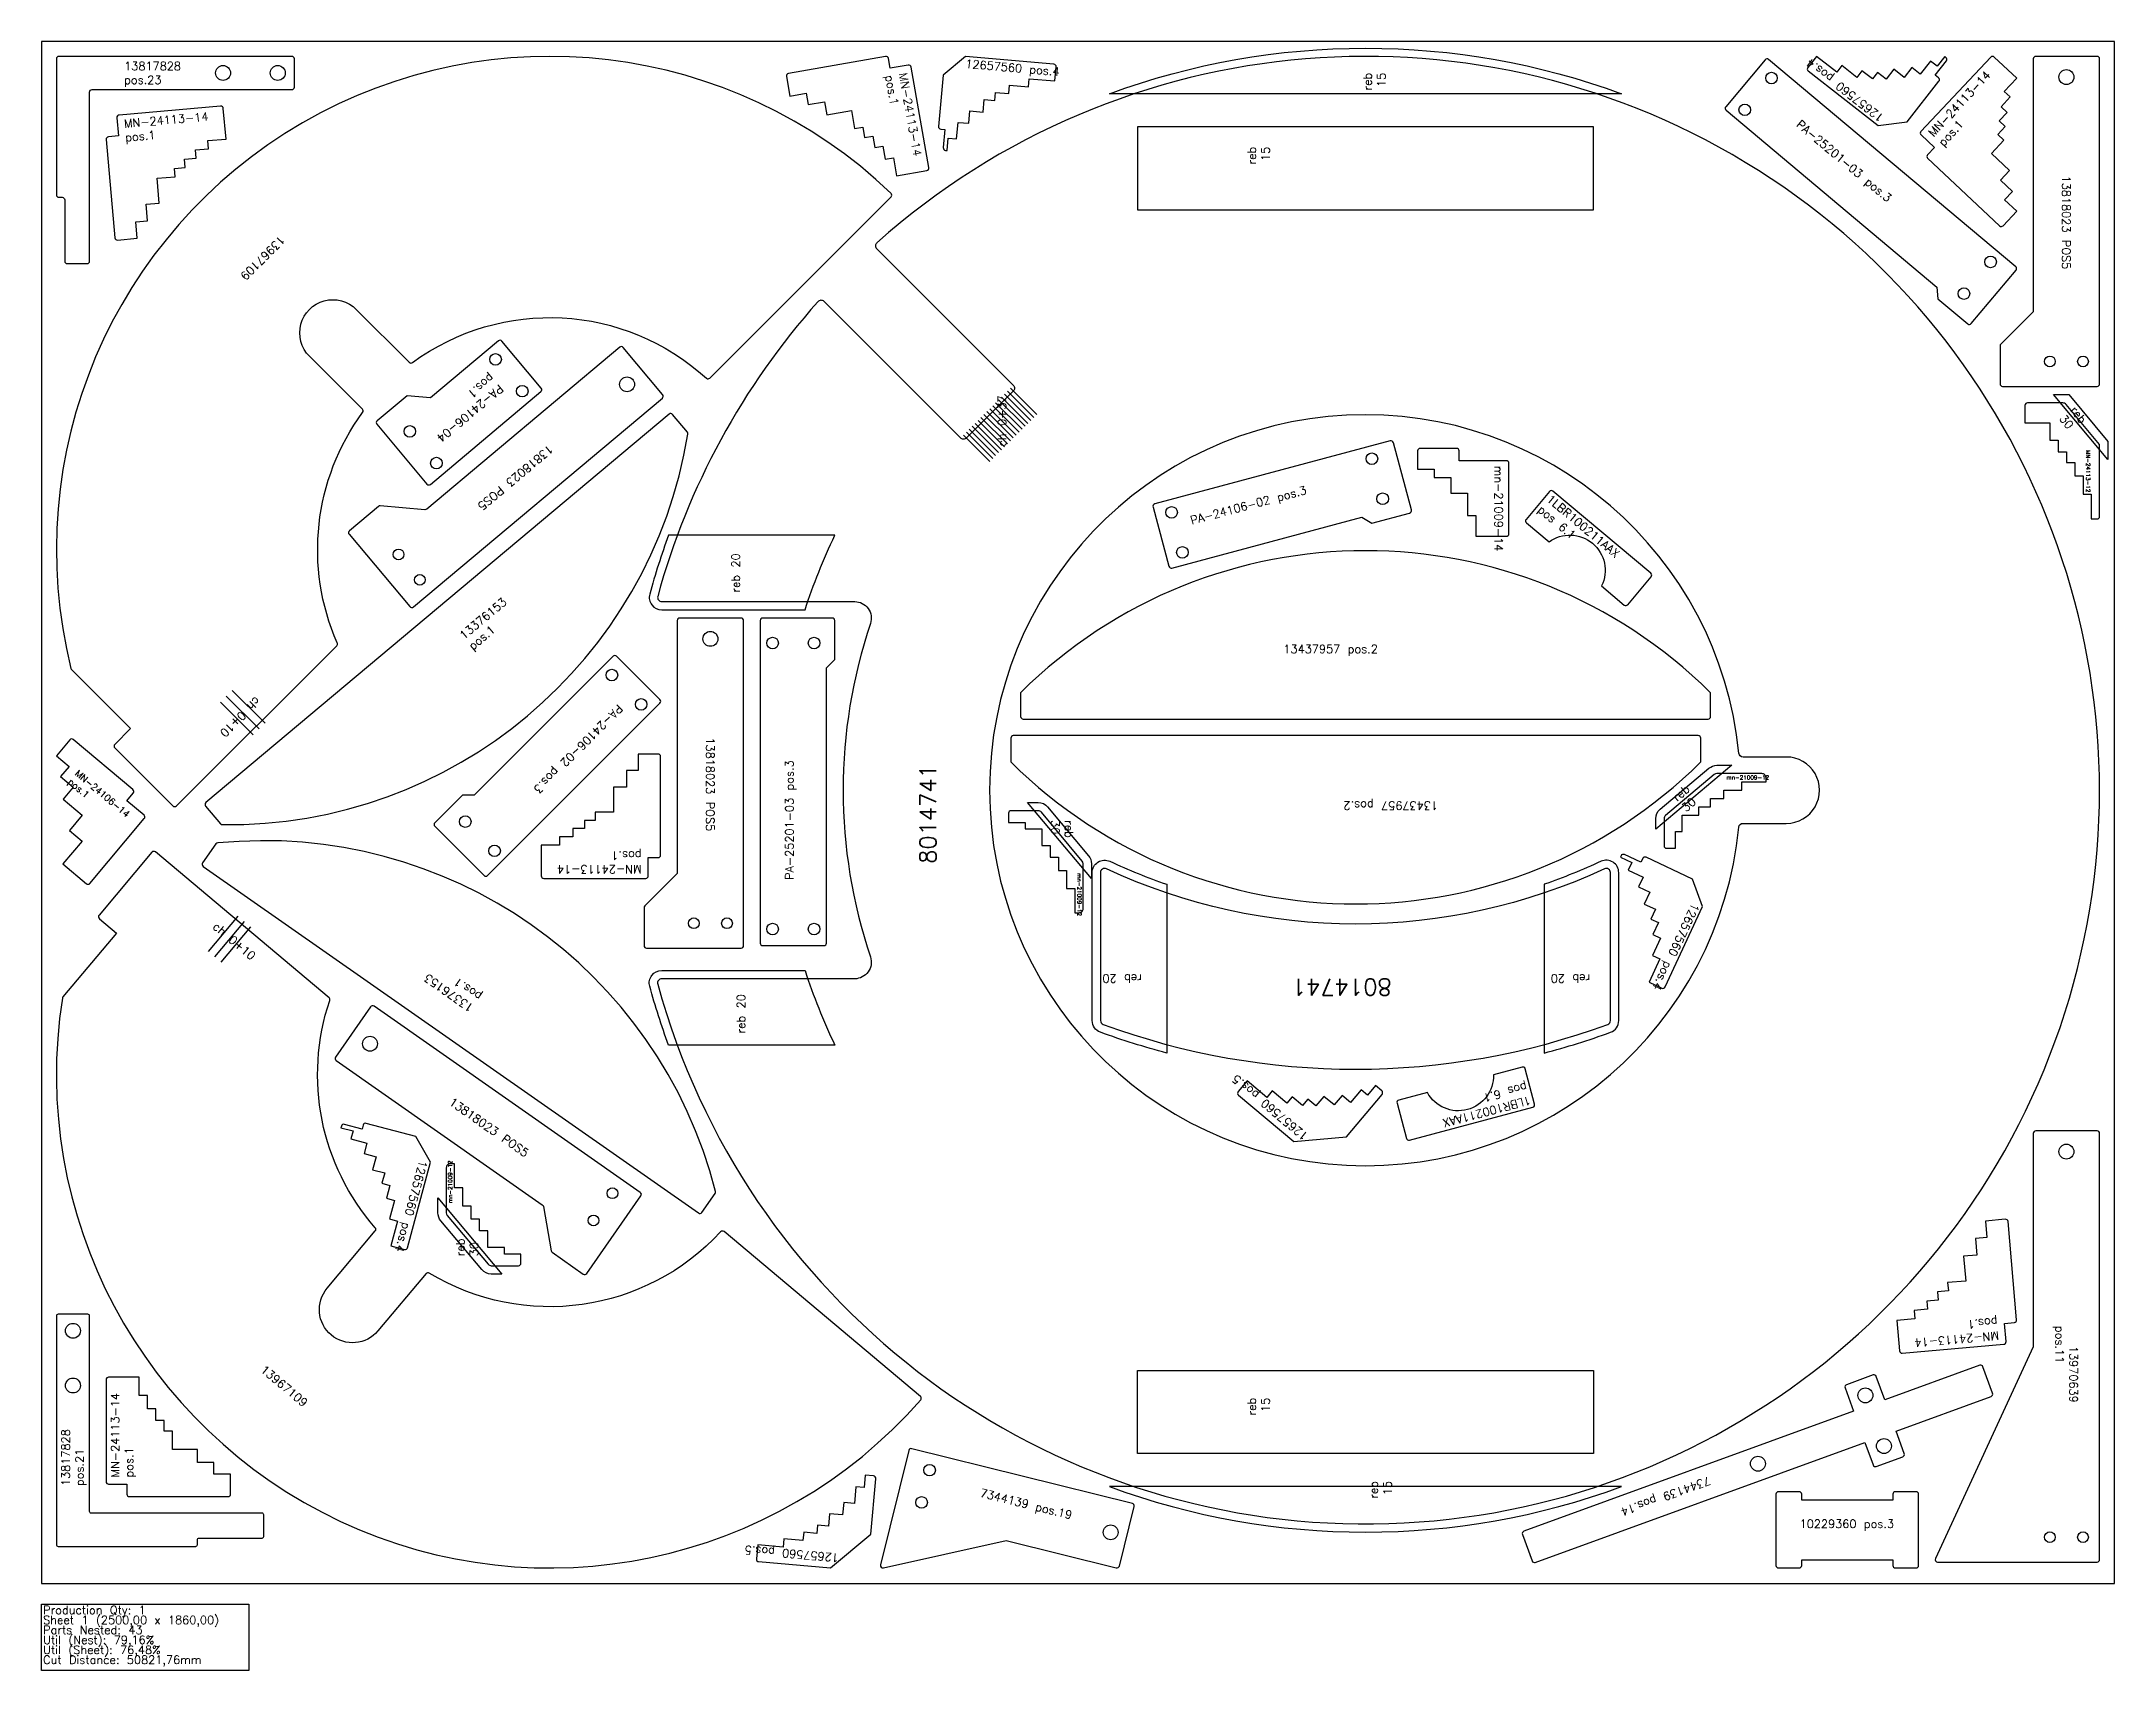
# Model space of a CAD drawing. Header units: millimetres. Extents: x 0 to 2500, y -105 to 1860.
import ezdxf

# ---------------------------------------------------------------- set-up
doc = ezdxf.new("R2010")
doc.units = ezdxf.units.MM
for name, color, linetype in [('10229360', 7, 'Continuous'), ('12657560', 7, 'Continuous'), ('13376153', 7, 'Continuous'), ('13437957', 7, 'Continuous'), ('13817828', 7, 'Continuous'), ('13818023v0', 7, 'Continuous'), ('13967109', 7, 'Continuous'), ('13970639v0', 7, 'Continuous'), ('1LBR100211AAX', 7, 'Continuous'), ('7344139', 7, 'Continuous'), ('8014741', 7, 'Continuous'), ('Chanfro', 7, 'Continuous'), ('MN-21009-12', 7, 'Continuous'), ('MN-21009-14', 7, 'Continuous'), ('MN-24106-14', 7, 'Continuous'), ('MN-24113-14', 7, 'Continuous'), ('MN24113-12', 7, 'Continuous'), ('PA-24106-02', 7, 'Continuous'), ('PA-24106-04', 7, 'Continuous'), ('PA-25201-03', 7, 'Continuous'), ('reb 30', 6, 'Continuous'), ('Rebaixo', 6, 'Continuous'), ('sheet', 24, 'Continuous'), ('Stats', 7, 'Continuous'), ('Texto', 7, 'Continuous')]:
    doc.layers.add(name, color=color, linetype=linetype)
doc.styles.get("Standard").update_dxf_attribs({"font": 'txt.shx'})

msp = doc.modelspace()

# ---------------------------------------------------------------- linework, layer by layer
at = {"layer": '10229360', "color": 5}
msp.add_lwpolyline([(2122.7, 21.7), (2122.7, 28.7), (2232.7, 28.7), (2232.7, 21.7, 0.414214), (2235.7, 18.7), (2260.7, 18.7, 0.414214), (2263.7, 21.7), (2263.7, 107.7, 0.414214), (2260.7, 110.7), (2235.7, 110.7, 0.414214), (2232.7, 107.7), (2232.7, 100.7), (2122.7, 100.7), (2122.7, 107.7, 0.414214), (2119.7, 110.7), (2094.7, 110.7, 0.414214), (2091.7, 107.7), (2091.7, 21.7, 0.414214), (2094.7, 18.7), (2119.7, 18.7, 0.414214)], format="xyb", close=True, dxfattribs=at)
at = {"layer": '12657560', "color": 5}
for points in [[(1220.9, 1832.6), (1114.3, 1842), (1087.2, 1819.2), (1081.8, 1757.5, 0.414214), (1084.5, 1754.2), (1089.5, 1753.8), (1087.6, 1731.9, 0.414214), (1090.3, 1728.6), (1092.3, 1728.4), (1093.6, 1743.4), (1103.6, 1742.5), (1105.3, 1762.4), (1118.3, 1761.3), (1119.6, 1776.2), (1135.5, 1774.8), (1136.8, 1789.8), (1149.8, 1788.7), (1150.6, 1798.6), (1166.6, 1797.2), (1167.5, 1807.2), (1190.4, 1805.2), (1191.2, 1815.1), (1222.1, 1812.4), (1223.6, 1829.4, 0.414214)], [(2130.6, 1824.4), (2215, 1758.6), (2250.1, 1763), (2288.2, 1811.9, 0.414214), (2287.7, 1816.1), (2283.7, 1819.2), (2297.3, 1836.6, 0.414214), (2296.7, 1840.8), (2295.2, 1842), (2285.9, 1830.2), (2278, 1836.3), (2265.8, 1820.5), (2255.5, 1828.5), (2246.3, 1816.7), (2233.7, 1826.5), (2224.4, 1814.7), (2214.2, 1822.7), (2208, 1814.8), (2195.4, 1824.6), (2189.3, 1816.7), (2171.1, 1830.8), (2165, 1823), (2140.5, 1842), (2130.1, 1828.6, 0.414214)], [(1958, 719.5), (2003.3, 816.5), (1991.2, 849.7), (1935, 875.9, 0.414214), (1931, 874.5), (1928.9, 869.9), (1908.9, 879.2, 0.414214), (1904.9, 877.8), (1904.1, 876), (1917.7, 869.6), (1913.5, 860.6), (1931.6, 852.1), (1926.1, 840.3), (1939.7, 834), (1932.9, 819.5), (1946.5, 813.2), (1941, 801.4), (1950.1, 797.2), (1943.3, 782.7), (1952.4, 778.4), (1942.7, 757.6), (1951.7, 753.4), (1938.6, 725.3), (1954, 718.1, 0.414214)], [(1454.1, 606.3), (1443.2, 593.3, 0.414214), (1443.5, 589.1), (1510.2, 533.2), (1573.6, 538.7), (1616.7, 590, 0.414214), (1616.3, 594.3), (1608.6, 600.7), (1599, 589.2), (1591.3, 595.6), (1578.5, 580.3), (1568.5, 588.7), (1558.9, 577.2), (1546.6, 587.5), (1537, 576), (1527, 584.3), (1520.6, 576.7), (1508.3, 586.9), (1501.9, 579.3), (1484.3, 594.1), (1477.9, 586.4)], [(441.5, 405), (469.2, 508.4), (451.5, 539), (391.6, 555, 0.414214), (387.9, 552.9), (386.6, 548.1), (365.4, 553.8, 0.414214), (361.7, 551.7), (361.2, 549.7), (375.7, 545.8), (373.1, 536.2), (392.4, 531), (389, 518.5), (403.5, 514.6), (399.4, 499.1), (413.9, 495.2), (410.5, 482.7), (420.2, 480.1), (416, 464.6), (425.7, 462), (419.7, 439.8), (429.4, 437.2), (421.4, 407.3), (437.8, 402.9, 0.414214)], [(863.7, 46.5), (862.2, 29.6, 0.414214), (864.9, 26.4), (951.6, 18.8), (1000.3, 59.7), (1006.2, 126.4, 0.414214), (1003.4, 129.7), (993.5, 130.5), (992.2, 115.6), (982.2, 116.5), (980.5, 96.5), (967.5, 97.7), (966.2, 82.7), (950.3, 84.1), (949, 69.2), (936, 70.3), (935.1, 60.4), (919.2, 61.8), (918.3, 51.8), (895.4, 53.8), (894.5, 43.8)]]:
    msp.add_lwpolyline(points, format="xyb", close=True, dxfattribs=at)
at = {"layer": '13376153', "color": 5}
for points in [[(215.9, 916.4, 0.218507), (218.1, 915.3, 0.370873), (779.6, 1386.4, 0.218507), (778.9, 1388.8), (761, 1410.1, 0.414214), (756.8, 1410.5), (198.3, 941.9, 0.414214), (198, 937.7)], [(812.4, 470.4, 0.218507), (812.9, 472.9, 0.370873), (212.5, 893.2, 0.218507), (210.4, 892), (194.4, 869.2, 0.414214), (195.2, 865), (792.3, 446.9, 0.414214), (796.5, 447.6)]]:
    msp.add_lwpolyline(points, format="xyb", close=True, dxfattribs=at)
at = {"layer": '13437957', "color": 5}
for points in [[(1180.8, 1074.5), (1180.8, 1045.7, 0.414214), (1183.8, 1042.7), (2009.8, 1042.7, 0.414214), (2012.8, 1045.7), (2012.8, 1074.5, 0.411559)], [(2001, 990.9), (2001, 1019.7, 0.414214), (1998, 1022.7), (1172, 1022.7, 0.414214), (1169, 1019.7), (1169, 990.9, 0.411559)]]:
    msp.add_lwpolyline(points, format="xyb", close=True, dxfattribs=at)
at = {"layer": '13817828', "color": 5}
for points in [[(31, 1592), (55, 1592, 0.414214), (58, 1595), (58, 1799, -0.414214), (61, 1802), (302, 1802, 0.414214), (305, 1805), (305, 1839, 0.414214), (302, 1842), (21, 1842, 0.414214), (18, 1839), (18, 1675, 0.414214), (21, 1672), (25, 1672, -0.414214), (28, 1669), (28, 1595, 0.414214)], [(268, 56.8), (268, 82.8, 0.414214), (266, 84.8), (60, 84.8, -0.414214), (58, 86.8), (58, 322.8, 0.414214), (56, 324.8), (20, 324.8, 0.414214), (18, 322.8), (18, 46.8, 0.414214), (20, 44.8), (186, 44.8, 0.414214), (188, 46.8), (188, 52.8, -0.414214), (190, 54.8), (266, 54.8, 0.414214)]]:
    msp.add_lwpolyline(points, format="xyb", close=True, dxfattribs=at)
for centre in [(219, 1822), (285, 1822), (38, 304.8), (38, 238.8)]:
    msp.add_circle(centre, 9, dxfattribs=at)
at = {"layer": '13818023v0', "color": 5}
for points in [[(2402, 1839), (2402, 1535.2, -0.198912), (2401.1, 1533.1), (2362.9, 1494.9, 0.198912), (2362, 1492.8), (2362, 1447, 0.414214), (2365, 1444), (2479, 1444, 0.414214), (2482, 1447), (2482, 1839, 0.414214), (2479, 1842), (2405, 1842, 0.414214)], [(697.3, 1491.2), (464.6, 1295.9, -0.198912), (462.5, 1295.2), (408.6, 1299.9, 0.198912), (406.4, 1299.2), (371.3, 1269.8, 0.414214), (371, 1265.6), (444.2, 1178.3, 0.414214), (448.5, 1177.9), (748.8, 1429.9, 0.414214), (749.1, 1434.1), (701.6, 1490.8, 0.414214)], [(766.7, 1161.4), (766.7, 857.6, -0.198912), (765.9, 855.5), (727.6, 817.2, 0.198912), (726.7, 815.1), (726.7, 769.4, 0.414214), (729.7, 766.4), (843.7, 766.4, 0.414214), (846.7, 769.4), (846.7, 1161.4, 0.414214), (843.7, 1164.4), (769.7, 1164.4, 0.414214)], [(355.2, 630.9), (604, 456.6, -0.198912), (605.3, 454.7), (614.6, 401.4, 0.198912), (615.9, 399.5), (653.4, 373.3, 0.414214), (657.5, 374), (722.9, 467.4, 0.414214), (722.2, 471.6), (401.1, 696.4, 0.414214), (396.9, 695.7), (354.5, 635, 0.414214)]]:
    msp.add_lwpolyline(points, format="xyb", close=True, dxfattribs=at)
for centre, radius in [((2442, 1817), 9), ((2422, 1474), 6.5), ((2462, 1474), 6.5), ((706.2, 1446.4), 9), ((430.6, 1241.2), 6.5), ((456.3, 1210.6), 6.5), ((806.7, 1139.4), 9), ((786.7, 796.4), 6.5), ((826.7, 796.4), 6.5), ((396.2, 651), 9), ((688.6, 470.7), 6.5), ((665.7, 437.9), 6.5)]:
    msp.add_circle(centre, radius, dxfattribs=at)
at = {"layer": '13967109', "color": 5}
for points in [[(356.6, 1134.5, -0.267561), (387.3, 1412.5, 0.370211), (387, 1416.4), (323.2, 1480.2, -1.000006), (379.7, 1536.8), (443.6, 1473, 0.370211), (447.5, 1472.7, -0.357203), (801.8, 1453.8, 0.400818), (805.9, 1453.9), (1024.5, 1672.5, 0.420661), (1024.5, 1676.8, 0.751221), (35.5, 1103.8, 0.136464), (36.3, 1102.4), (107.5, 1031.2), (88.4, 1012.1, 0.414214), (88.4, 1007.9), (158.4, 937.9, 0.414214), (162.7, 937.9), (356, 1131.2, 0.308866)], [(346.8, 706.6), (137.4, 882.4, 0.414214), (133.1, 882), (69.5, 806.2, 0.414214), (69.9, 801.9), (90.6, 784.6), (25.9, 707.5, 0.136464), (25.2, 706, 0.751221), (1060.3, 221.4, 0.420661), (1060, 225.7), (823.1, 424.4, 0.400818), (819, 424.2, -0.357203), (467.7, 374.5, 0.370211), (463.9, 373.8), (405.8, 304.7, -0.999994), (344.5, 356.1), (402.6, 425.2, 0.370211), (402.5, 429.1, -0.267561), (347.7, 703.4, 0.308866)]]:
    msp.add_lwpolyline(points, format="xyb", close=True, dxfattribs=at)
at = {"layer": '13970639v0', "color": 5}
msp.add_lwpolyline([(2405, 545.9, 0.414214), (2402, 542.9), (2402, 286.5, -0.108525), (2401.7, 285.3), (2284, 30.1, 0.547343), (2286.7, 25.9), (2479, 25.9, 0.414214), (2482, 28.9), (2482, 542.9, 0.414214), (2479, 545.9)], format="xyb", close=True, dxfattribs=at)
for centre, radius in [((2442, 520.9), 9), ((2422, 55.9), 6.5), ((2462, 55.9), 6.5)]:
    msp.add_circle(centre, radius, dxfattribs=at)
at = {"layer": '1LBR100211AAX', "color": 5}
for points in [[(1818.6, 1317.2), (1790.3, 1283.5, 0.414214), (1790.7, 1279.2), (1818, 1256.3, -0.786796), (1881.3, 1203.2), (1908.7, 1180.2, 0.414214), (1912.9, 1180.6), (1941.2, 1214.3, 0.414214), (1940.8, 1218.5), (1822.8, 1317.5, 0.414214)], [(1800.6, 578.3), (1789.2, 620.8, 0.414214), (1785.5, 622.9), (1751.1, 613.7, -0.786796), (1671.3, 592.3), (1636.8, 583, 0.414214), (1634.7, 579.4), (1646, 536.9, 0.414214), (1649.7, 534.7), (1798.5, 574.6, 0.414214)]]:
    msp.add_lwpolyline(points, format="xyb", close=True, dxfattribs=at)
at = {"layer": '7344139', "color": 5}
for points in [[(2341.3, 261.4, 0.414214), (2337.5, 263.2), (2222.9, 221.5), (2212.6, 249.7, 0.414214), (2208.8, 251.5), (2176.8, 239.8, 0.414214), (2175, 236), (2185.3, 207.8), (1787.8, 63.1, 0.414214), (1786, 59.3), (1797.6, 27.3, 0.414214), (1801.5, 25.5), (2199, 170.2), (2208.9, 143, 0.414214), (2212.7, 141.2), (2244.7, 152.8, 0.414214), (2246.5, 156.6), (2236.5, 183.9), (2351.2, 225.6, 0.414214), (2353, 229.5)], [(1015.3, 18.8), (1163.3, 51.9), (1296.2, 18.8, 0.414214), (1299.9, 21), (1317.7, 92.8, 0.414214), (1315.6, 96.5), (1049.7, 162.6, 0.414214), (1046, 160.4), (1011.7, 22.5, 0.557537)]]:
    msp.add_lwpolyline(points, format="xyb", close=True, dxfattribs=at)
for centre, radius in [((2199.6, 226.9), 9), ((2070, 144.5), 9), ((2221.9, 165.8), 9), ((1071, 136.7), 7), ((1061.4, 97.8), 7), ((1289.4, 61.7), 9)]:
    msp.add_circle(centre, radius, dxfattribs=at)
at = {"layer": '8014741', "color": 3}
for points in [[(1115.4, 1381.7, -0.414214), (1108.3, 1381.7), (943.7, 1546.3, 0.430964), (936.4, 1546.1, 0.115806), (743.2, 1190.7, 0.494881), (748, 1184.4), (980.7, 1184.4, -0.512918), (999.7, 1158, 0.163903), (999.7, 755.7, -0.512918), (980.7, 729.4), (748, 729.4, 0.494881), (743.2, 723, 3.511871), (1007.5, 1617.2, 0.430964), (1007.3, 1609.9), (1171.9, 1445.3, -0.414214), (1171.9, 1438.2)], [(2104.2, 916.9, 1.000008), (2104.2, 996.9), (2052, 996.9, -0.385643), (2047, 1001.4, 20.284033), (2047, 912.3, -0.385643), (2052, 916.9)], [(1280.4, 674.3, 0.177277), (1888.9, 674.3, 0.314793), (1892.1, 679), (1892.1, 857.5, 0.548783), (1885, 862.1, -0.22196), (1284.2, 862.1, 0.548783), (1277.1, 857.5), (1277.1, 679, 0.314793)]]:
    msp.add_lwpolyline(points, format="xyb", close=True, dxfattribs=at)
at = {"layer": 'Chanfro', "color": 3}
for p, q in [((1186.1, 1395.8), (1154.3, 1427.6)), ((1189.6, 1399.3), (1157.8, 1431.1)), ((1193.1, 1402.9), (1161.3, 1434.7)), ((1196.7, 1406.4), (1164.9, 1438.2)), ((1200.2, 1409.9), (1168.4, 1441.8)), ((1161.3, 1371), (1129.5, 1402.9)), ((1164.9, 1374.6), (1133, 1406.4)), ((1168.4, 1378.1), (1136.6, 1409.9)), ((1171.9, 1381.7), (1140.1, 1413.5)), ((1175.5, 1385.2), (1143.6, 1417)), ((1179, 1388.7), (1147.2, 1420.5)), ((1182.5, 1392.3), (1150.7, 1424.1)), ((1143.6, 1353.4), (1111.8, 1385.2)), ((1147.2, 1356.9), (1115.4, 1388.7)), ((1150.7, 1360.4), (1118.9, 1392.3)), ((1154.3, 1364), (1122.4, 1395.8)), ((1157.8, 1367.5), (1126, 1399.3))]:
    msp.add_line(p, q, dxfattribs=at)
at = {"layer": 'Chanfro', "color": 5}
for p, q in [((230, 1077.3), (269.6, 1037.7)), ((215.9, 1063.2), (255.4, 1023.6)), ((222.9, 1070.3), (262.5, 1030.7)), ((201.3, 762.2), (237.3, 805.1)), ((208.9, 755.7), (244.9, 798.6)), ((216.6, 749.3), (252.6, 792.2))]:
    msp.add_line(p, q, dxfattribs=at)
at = {"layer": 'MN-21009-12', "color": 6}
for points in [[(1978.7, 906.9), (1978.7, 926.9), (1998.7, 926.9), (1998.7, 936.9), (2012.7, 936.9), (2012.7, 946.9), (2028.7, 946.9), (2028.7, 956.9), (2050.7, 956.9), (2050.7, 966.9), (2079.7, 966.9), (2079.7, 971.9, 0.414214), (2074.7, 976.9), (2020.5, 976.9, 0.176327), (2017.3, 975.7), (1958.4, 926.3, 0.221695), (1956.7, 922.5), (1956.7, 889.9, 0.414214), (1959.7, 886.9), (1970.7, 886.9), (1970.7, 906.9)], [(1186.3, 910.1), (1206.3, 910.1), (1206.3, 890.1), (1216.3, 890.1), (1216.3, 876.1), (1226.3, 876.1), (1226.3, 860.1), (1236.3, 860.1), (1236.3, 838.1), (1246.3, 838.1), (1246.3, 809.1), (1251.3, 809.1, 0.414214), (1256.3, 814.1), (1256.3, 868.2, 0.176327), (1255.1, 871.4), (1205.8, 930.3, 0.221695), (1201.9, 932.1), (1169.3, 932.1, 0.414214), (1166.3, 929.1), (1166.3, 918.1), (1186.3, 918.1)], [(558.2, 405.3), (538.2, 405.3), (538.2, 425.3), (528.2, 425.3), (528.2, 439.3), (518.2, 439.3), (518.2, 455.3), (508.2, 455.3), (508.2, 477.3), (498.2, 477.3), (498.2, 506.3), (493.2, 506.3, 0.414214), (488.2, 501.3), (488.2, 447.1, 0.176327), (489.3, 443.9), (538.7, 385.1, 0.221695), (542.5, 383.3), (575.2, 383.3, 0.414214), (578.2, 386.3), (578.2, 397.3), (558.2, 397.3)]]:
    msp.add_lwpolyline(points, format="xyb", close=True, dxfattribs=at)
at = {"layer": 'MN-21009-14', "color": 5}
msp.add_lwpolyline([(1679.6, 1334.2), (1699.6, 1334.2), (1699.6, 1315.2), (1719.6, 1315.2), (1719.6, 1288.2), (1729.6, 1288.2), (1729.6, 1263.2), (1766.6, 1263.2, 0.414214), (1769.6, 1266.2), (1769.6, 1351.2, 0.414214), (1766.6, 1354.2), (1709.6, 1354.2), (1709.6, 1366.2, 0.414214), (1706.6, 1369.2), (1662.6, 1369.2, 0.414214), (1659.6, 1366.2), (1659.6, 1344.2), (1679.6, 1344.2)], format="xyb", close=True, dxfattribs=at)
at = {"layer": 'MN-24106-14', "color": 5}
msp.add_lwpolyline([(49.1, 895.4), (25.9, 867.9), (54.3, 844.1, 0.414214), (58.5, 844.4), (124, 922.6, 0.414214), (123.7, 926.8), (103, 944.2), (110.7, 953.4, 0.414214), (110.3, 957.6), (38.3, 1018, 0.414214), (34.1, 1017.6), (18, 998.5), (33.4, 985.6), (23.1, 973.4), (38.4, 960.5), (26.2, 946), (49.2, 926.7), (33.7, 908.3)], format="xyb", close=True, dxfattribs=at)
at = {"layer": 'MN-24113-14', "color": 5}
for points in [[(1045.2, 1831.5), (1023.6, 1827.7), (1021.5, 1839.5, 0.414214), (1018, 1841.9), (900.8, 1821.3, 0.414214), (898.4, 1817.8), (902.5, 1794.2), (922.2, 1797.6), (924.7, 1783.8), (944.4, 1787.3), (947.2, 1771.6), (976.7, 1776.8), (980.5, 1755.1), (990.4, 1756.8), (992.6, 1744), (1002.5, 1745.8), (1004.9, 1732), (1014.7, 1733.7), (1017.5, 1718), (1027.4, 1719.7), (1031.2, 1698), (1067.6, 1704.5, 0.414214), (1070.1, 1707.9), (1048.7, 1829.1, 0.414214)], [(2266.7, 1747.2), (2282.7, 1732.1), (2274.5, 1723.4, 0.414214), (2274.6, 1719.1), (2361.3, 1637.6, 0.414214), (2365.6, 1637.8), (2382, 1655.2), (2367.4, 1668.9), (2377, 1679.1), (2362.4, 1692.8), (2373.4, 1704.5), (2351.5, 1725), (2366.6, 1741.1), (2359.3, 1747.9), (2368.2, 1757.4), (2361, 1764.2), (2370.5, 1774.4), (2363.3, 1781.3), (2374.2, 1793), (2366.9, 1799.8), (2382, 1815.8), (2355, 1841.2, 0.414214), (2350.8, 1841), (2266.6, 1751.4, 0.414214)], [(90.8, 1768), (92.8, 1746), (80.8, 1745, 0.414214), (78.1, 1741.7), (88.4, 1623.2, 0.414214), (91.7, 1620.5), (115.6, 1622.6), (113.9, 1642.5), (127.8, 1643.7), (126.1, 1663.6), (142, 1665), (139.4, 1694.9), (161.3, 1696.8), (160.4, 1706.8), (173.4, 1707.9), (172.5, 1717.9), (186.5, 1719.1), (185.6, 1729.1), (201.5, 1730.5), (200.7, 1740.4), (222.6, 1742.3), (219.3, 1779.2, 0.414214), (216.1, 1781.9), (93.6, 1771.2, 0.414214)], [(731.7, 853.5), (731.7, 875.5), (743.7, 875.5, 0.414214), (746.7, 878.5), (746.7, 997.5, 0.414214), (743.7, 1000.5), (719.7, 1000.5), (719.7, 980.5), (705.7, 980.5), (705.7, 960.5), (689.7, 960.5), (689.7, 930.5), (667.7, 930.5), (667.7, 920.5), (654.7, 920.5), (654.7, 910.5), (640.7, 910.5), (640.7, 900.5), (624.7, 900.5), (624.7, 890.5), (602.7, 890.5), (602.7, 853.5, 0.414214), (605.7, 850.5), (728.7, 850.5, 0.414214)], [(2369.2, 291.8), (2367.2, 313.7), (2379.2, 314.8, 0.414214), (2381.9, 318), (2371.6, 436.6, 0.414214), (2368.3, 439.3), (2344.4, 437.2), (2346.1, 417.3), (2332.2, 416), (2333.9, 396.1), (2318, 394.7), (2320.6, 364.8), (2298.7, 362.9), (2299.6, 353), (2286.6, 351.8), (2287.5, 341.9), (2273.5, 340.6), (2274.4, 330.7), (2258.5, 329.3), (2259.3, 319.3), (2237.4, 317.4), (2240.7, 280.6, 0.414214), (2243.9, 277.8), (2366.4, 288.5, 0.414214)], [(81, 119.8), (103, 119.8), (103, 107.8, 0.414214), (106, 104.8), (225, 104.8, 0.414214), (228, 107.8), (228, 131.8), (208, 131.8), (208, 145.8), (188, 145.8), (188, 161.8), (158, 161.8), (158, 183.8), (148, 183.8), (148, 196.8), (138, 196.8), (138, 210.8), (128, 210.8), (128, 226.8), (118, 226.8), (118, 248.8), (81, 248.8, 0.414214), (78, 245.8), (78, 122.8, 0.414214)]]:
    msp.add_lwpolyline(points, format="xyb", close=True, dxfattribs=at)
at = {"layer": 'MN24113-12', "color": 3}
msp.add_lwpolyline([(2479, 1284, 0.414214), (2482, 1287), (2482, 1374), (2441.5, 1422.2, 0.221695), (2437.7, 1424), (2395, 1424, 0.414214), (2392, 1421), (2392, 1400), (2422, 1400), (2422, 1379), (2432, 1379), (2432, 1365), (2442, 1365), (2442, 1352), (2452, 1352), (2452, 1336), (2462, 1336), (2462, 1314), (2472, 1314), (2472, 1284)], format="xyb", close=True, dxfattribs=at)
at = {"layer": 'PA-24106-02', "color": 5}
for points in [[(1592.3, 1286.1), (1604.5, 1279.1), (1649.9, 1291.2, 0.414214), (1652, 1294.9), (1630.3, 1376, 0.414214), (1626.6, 1378.2), (1342.6, 1302.1, 0.414214), (1340.5, 1298.4), (1359.7, 1226.9, 0.414214), (1363.3, 1224.8)], [(521.7, 950.8), (507.6, 950.8), (474.3, 917.6, 0.414214), (474.3, 913.4), (533.7, 854, 0.414214), (538, 854), (745.9, 1061.9, 0.414214), (745.9, 1066.1), (693.5, 1118.4, 0.414214), (689.3, 1118.4)]]:
    msp.add_lwpolyline(points, format="xyb", close=True, dxfattribs=at)
for centre in [(1604.4, 1356.7), (1617.4, 1308.4), (1362.9, 1292), (1375.9, 1243.7), (687.9, 1095.8), (723.2, 1060.4), (511.1, 919), (546.4, 883.7)]:
    msp.add_circle(centre, 7, dxfattribs=at)
at = {"layer": 'PA-24106-04', "color": 5}
msp.add_lwpolyline([(469, 1430.1), (440.9, 1432.6), (404.8, 1402.4, 0.414214), (404.5, 1398.2), (464.9, 1326.1, 0.414214), (469.1, 1325.8), (602.4, 1437.6, 0.414214), (602.8, 1441.8), (555.2, 1498.5, 0.414214), (551, 1498.9)], format="xyb", close=True, dxfattribs=at)
for centre in [(547.6, 1476.5), (579.8, 1438.2), (444.2, 1389.7), (476.3, 1351.4)]:
    msp.add_circle(centre, 7, dxfattribs=at)
at = {"layer": 'PA-25201-03', "color": 5}
for points in [[(2285.8, 1563.6), (2287, 1549.5), (2323, 1519.3, 0.414214), (2327.2, 1519.7), (2381.2, 1584, 0.414214), (2380.9, 1588.2), (2082.9, 1838.3, 0.414214), (2078.7, 1837.9), (2031.1, 1781.2, 0.414214), (2031.5, 1777)], [(946.7, 1104.4), (956.7, 1114.4), (956.7, 1161.4, 0.414214), (953.7, 1164.4), (869.7, 1164.4, 0.414214), (866.7, 1161.4), (866.7, 772.4, 0.414214), (869.7, 769.4), (943.7, 769.4, 0.414214), (946.7, 772.4)]]:
    msp.add_lwpolyline(points, format="xyb", close=True, dxfattribs=at)
for centre in [(2086.3, 1815.9), (2054.1, 1777.5), (2350.5, 1594.1), (2318.4, 1555.8), (881.7, 1134.4), (931.7, 1134.4), (881.7, 789.4), (931.7, 789.4)]:
    msp.add_circle(centre, 7, dxfattribs=at)
at = {"layer": 'reb 30', "color": 6}
for points in [[(1946.7, 909.9), (1946.7, 922.5, -0.221695), (1952, 934), (2010.8, 983.3, -0.176327), (2020.5, 986.9), (2038.4, 986.9)], [(1189.3, 942.1), (1201.9, 942.1, -0.221695), (1213.4, 936.7), (1262.8, 877.9, -0.176327), (1266.3, 868.2), (1266.3, 850.4)], [(555.1, 373.3), (542.5, 373.3, -0.221695), (531, 378.7), (481.7, 437.5, -0.176327), (478.2, 447.1), (478.2, 465)]]:
    msp.add_lwpolyline(points, format="xyb", close=True, dxfattribs=at)
at = {"layer": 'Rebaixo', "color": 3}
for points in [[(1905.6, 1796.9), (1287.8, 1796.9, -0.178046)], [(956.8, 1264.4), (756.2, 1264.4, 0.020839), (733.5, 1193.3, 0.494881), (748, 1174.4), (920.9, 1174.4, -0.034159)], [(1357.1, 843.4), (1357.1, 639.8, -0.023479), (1277, 664.9, -0.314793), (1267.1, 679), (1267.1, 857.5, -0.548783), (1288.5, 871.1, 0.026463)], [(1812.1, 639.8, 0.023479), (1892.3, 664.9, 0.314793), (1902.1, 679), (1902.1, 857.5, 0.548783), (1880.8, 871.1, -0.026463), (1812.1, 843.4)], [(956.8, 649.4), (756.2, 649.4, -0.020839), (733.5, 720.4, -0.494881), (748, 739.4), (920.9, 739.4, 0.034159)], [(1905.6, 116.9), (1287.8, 116.9, 0.178046)]]:
    msp.add_lwpolyline(points, format="xyb", close=True, dxfattribs=at)
for points in [[(1871.7, 1656.9), (1871.7, 1756.9), (1321.7, 1756.9), (1321.7, 1656.9)], [(2444.7, 1434), (2492, 1377.6), (2492, 1355.9), (2426.4, 1434)], [(1871.7, 256.9), (1871.7, 156.9), (1321.7, 156.9), (1321.7, 256.9)]]:
    msp.add_lwpolyline(points, close=True, dxfattribs=at)
at = {"layer": 'sheet', "color": 7}
msp.add_lwpolyline([(0, 0), (2500, 0), (2500, 1860), (0, 1860)], close=True, dxfattribs=at)
at = {"layer": 'Stats', "color": 151}
msp.add_lwpolyline([(0, -25), (250, -25), (250, -105), (0, -105), (0, -25)], close=True, dxfattribs=at)

# ---------------------------------------------------------------- texts
at = {"layer": 'Chanfro', "color": 5}
for rotation, p in [(225, (258.1, 1070.4)), (320, (205.7, 790.8))]:
    msp.add_text('ch 0+10', height=10, rotation=rotation, dxfattribs=at).set_placement(p)
at = {"layer": 'Chanfro', "color": 3, "insert": (1153.3, 1371.4), "char_height": 10, "width": 85.237, "attachment_point": 1, "rotation": 90}
msp.add_mtext('ch 0+37', dxfattribs=at)
at = {"layer": 'reb 30', "color": 6, "char_height": 10, "attachment_point": 1}
for insert, rotation in [((1965.9, 950.3), 40.7839), ((1244.3, 920.7), 270), ((500.1, 394.7), 90)]:
    msp.add_mtext_dynamic_manual_height_columns('reb 30', width=43.323, gutter_width=12.5, heights=[0], dxfattribs=dict(at, insert=insert, rotation=rotation))
at = {"layer": 'Rebaixo', "color": 3, "char_height": 10}
for s, width, insert, attachment_point, rotation in [('reb 15', 38.915, (1594.2, 1822.2), 3, 90), ('reb 15', 38.915, (1454.5, 1733), 3, 90), ('reb 30', 41.243, (2454, 1421.3), 1, 307.6225), ('reb 20', 102.684, (832.2, 1242.6), 3, 90), ('reb 20', 45.748, (1327, 724.7), 1, 180), ('reb 20', 45.748, (1867.6, 724.7), 1, 180), ('reb 20', 102.684, (838.6, 710.8), 3, 90), ('reb 15', 38.915, (1454.5, 224.1), 3, 90), ('reb 15', 38.915, (1601.6, 123.7), 3, 90)]:
    msp.add_mtext_dynamic_manual_height_columns(s, width=width, gutter_width=12.5, heights=[0], dxfattribs=dict(at, insert=insert, attachment_point=attachment_point, rotation=rotation))
at = {"layer": 'Stats', "color": 60}
for s, p in [('Sheet 1 (2500,00 x 1860,00)', (2, -49)), ('Production Qty: 1', (2, -37)), ('Parts Nested: 43', (2, -61)), ('Util (Nest): 79,16%', (2, -73)), ('Util (Sheet): 76,48%', (2, -85)), ('Cut Distance: 50821,76mm', (2, -97))]:
    msp.add_text(s, height=10, dxfattribs=at).set_placement(p)
at = {"layer": 'Texto', "color": 5, "char_height": 10, "attachment_point": 1}
for s, insert, width in [('13817828\\Ppos.23', (99.7, 1835.3), 148.052), ('{\\W6.87383;  }13437957 pos.2', (1497.7, 1132.2), 204.672), ('10229360 pos.3', (2120.2, 77), 114.045)]:
    msp.add_mtext(s, dxfattribs=dict(at, insert=insert, width=width))
at = {"layer": 'Texto', "color": 5, "attachment_point": 1}
for s, insert, char_height, width, rotation in [('12657560 pos.4', (1114.7, 1838.3), 10, 151.221, 355), ('12657560 pos.4', (2216.7, 1762), 10, 151.221, 142.0925), ('MN-24113-14 pos.1', (1043.8, 1823.1), 10, 107.083, 280), ('MN-24113-14 pos.1', (2274.3, 1751.1), 10, 107.083, 46.7663), ('MN-24113-14 pos.1', (99.1, 1765.8), 10, 107.083, 5), ('PA-25201-03 pos.3', (2121.8, 1766), 10, 197.77, 320), ('13818023 POS5', (2446.8, 1698.2), 10, 107.351, 270), ('13967109', (294.7, 1619.5), 10, 333.596, 225), ('PA-24106-04 pos.1', (558.1, 1439.4), 10, 110.243, 220), ('13818023 POS5', (618.2, 1366.3), 10, 107.351, 220), ('mn-21009-14', (1762.3, 1348.3), 10, 73.077, 270), ('PA-24106-02 pos.3', (1384.5, 1286.8), 10, 196.507, 15), ('1LBR100211AAX pos 6.1', (1820.7, 1314.2), 10, 131.995, 320), ('13376153 pos.1', (503.1, 1145.8), 10, 52.129, 40), ('PA-24106-02 pos.3', (702, 1054.1), 10, 196.507, 225), ('13818023 POS5', (811.5, 1020.5), 10, 107.351, 270), ('MN-24106-14 pos.1', (44.9, 982), 8, 98.807, 320), ('PA-25201-03 pos.3', (897, 848.6), 10, 197.77, 90), ('{\\W6.87383;  }13437957 pos.2', (1684.1, 933.2), 10, 204.672, 180), ('MN-24113-14 pos.1', (723.7, 856.3), 10, 107.083, 180), ('12657560 pos.4', (1999.7, 817.4), 10, 151.221, 245), ('13376153 pos.1', (516.5, 688.5), 10, 52.129, 145), ('12657560 pos.5', (1522, 533.5), 10, 151.221, 140), ('1LBR100211AAX pos 6.1', (1796.9, 578.3), 10, 131.995, 195), ('13818023 POS5', (496.2, 586.8), 10, 107.351, 325), ('12657560 pos.4', (465.5, 508.6), 10, 151.221, 255), ('MN-24113-14 pos.1', (2360.9, 294), 10, 107.083, 185), ('{\\W2.70239; }13970639 pos.11', (2455.6, 310.7), 10, 124.873, 270), ('13967109', (269.6, 264.1), 10, 333.596, 320), ('MN-24113-14 pos.1', (83.9, 127.8), 10, 107.083, 90), ('13817828\\Ppos.21', (24.2, 117.5), 10, 148.052, 90), ('7344139 pos.14', (2014.1, 120), 10, 113.695, 200), ('7344139 pos.19', (1133.4, 114.6), 10, 113.695, 346.0325), ('12657560 pos.5', (961.1, 25.8), 10, 151.221, 175)]:
    msp.add_mtext(s, dxfattribs=dict(at, insert=insert, char_height=char_height, width=width, rotation=rotation))
at = {"layer": 'Texto', "color": 3}
for s, insert, char_height, width, attachment_point, rotation in [('MN-24113-12', (2470.7, 1367.1), 5, 114.286, 1, 270), ('8014741', (1059.1, 988.1), 20, 523.731, 3, 90), ('8014741', (1508.3, 709.4), 20, 523.731, 3, 180)]:
    msp.add_mtext(s, dxfattribs=dict(at, insert=insert, char_height=char_height, width=width, attachment_point=attachment_point, rotation=rotation))
at = {"layer": 'Texto', "color": 6, "insert": (2031.9, 974.7), "char_height": 5, "width": 130.669, "attachment_point": 1}
msp.add_mtext('mn-21009-12', dxfattribs=at)
at = {"layer": 'Texto', "color": 6, "char_height": 5, "width": 130.669, "attachment_point": 1}
for insert, rotation in [((1254.2, 856.8), 270), ((490.3, 458.6), 90)]:
    msp.add_mtext('mn-21009-12', dxfattribs=dict(at, insert=insert, rotation=rotation))

doc.saveas('drawing.dxf')
